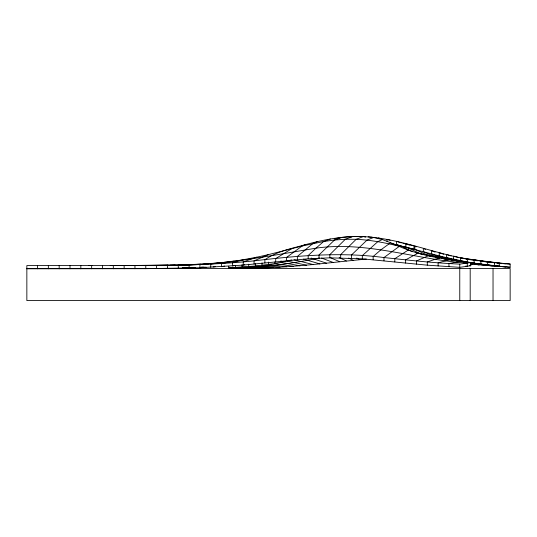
<?xml version="1.0" encoding="UTF-8"?>
<svg xmlns="http://www.w3.org/2000/svg" width="537" height="537" viewBox="0 0 537 537"><rect width="100%" height="100%" fill="white"/><g stroke="black" fill="none" stroke-linecap="round" stroke-linejoin="round"><path stroke-width="0.81" d="M26.85 268.789L145.789 268.681L199.925 267.748L243.234 265.083L308.191 258.767L329.846 257.834L362.327 258.834L427.291 265.171L459.766 267.339L470.795 265.748L470.795 262.539C446.549 259.626 421.773 256.357 399.226 246.423L383.982 257.552C340.733 251.799 297.142 255.719 254.061 260.861C206.289 265.849 158.187 265.439 110.226 265.56M408.214 250.081L394.809 258.693L383.982 257.552L383.982 260.76M418.028 253.162L405.636 259.854L394.809 258.693L394.809 261.902M399.226 246.423L390.647 242.711L380.894 249.826L373.155 256.505L373.155 259.713M281.683 251.242L302.022 246.06L323.677 241.496L334.504 240.019L345.331 239.26L356.159 239.301L363.421 236.535C343.599 235.837 323.939 239.596 304.902 244.785C291.141 248.691 276.823 251.309 264.889 259.754L264.889 262.962M390.647 242.711L382.277 239.536L377.813 241.657L362.327 255.619L362.327 258.834M304.902 244.785L302.022 246.06L286.536 257.458L286.536 260.667M428.304 255.773L416.464 260.955L405.636 259.854L405.636 263.063M292.37 248.289L275.709 258.592L275.709 261.801M317.649 241.536L312.849 243.563L297.364 256.418L297.364 259.626M280.233 251.625L268.359 254.632L254.061 260.861L254.061 264.07M382.277 239.536L373.604 237.468L366.986 240.12L351.5 254.981L351.5 258.19M330.396 238.978L323.677 241.496L315.937 248.181L308.191 255.558L308.191 258.767M352.816 236.502L345.331 239.26L329.846 254.625L329.846 257.834M244.778 264.54L243.234 265.083L243.234 261.875L256.8 257.196L268.359 254.632M342.203 237.341L334.504 240.019L319.018 254.941L319.018 258.149M438.937 257.961L427.291 261.962L416.464 260.955L416.464 264.164M233.951 265.553L232.407 265.969L232.407 262.761L245.362 259.331L256.8 257.196M449.67 259.821L438.118 262.828L427.291 261.962L427.291 265.171M228.782 266.204L228.782 267.809L255.357 266.043L273.675 263.768L291.94 259.868M334.329 238.764L336.726 238.24M224.674 266.09L221.58 266.708L221.58 263.499L245.362 259.331M319.34 258.042C291.443 263.801 263.07 267.198 234.588 267.97M460.397 261.351L448.939 263.553L438.118 262.828L438.118 266.037M337.444 238.106C385.68 229.984 430.553 254.76 477.494 260.787M448.939 266.761L448.939 263.553L459.766 264.13L470.795 262.539M213.075 266.97L215.397 266.634M234.072 261.042L210.752 264.09L210.752 267.298M228.782 267.809C274.823 269.936 320.596 263.486 366.301 259.076M206.121 267.137L199.925 267.748L199.925 264.54L222.956 262.365M195.293 267.674L189.098 268.091L189.098 264.882L211.927 263.365M203.348 267.144L201.013 267.298L204.335 267.171M201.013 264.09L178.271 265.124L178.271 268.332M182.144 268.164L193.011 267.695M193.508 267.701L182.681 268.084M190.078 264.613L169.967 265.171M182.238 268.077L190.078 267.822M175.183 265.077L145.789 265.473L145.789 268.681M121.053 265.547L168.148 265.204L113.307 265.56L113.307 268.769M131.88 265.52L142.708 265.473M88.571 265.573L114.019 265.56M92.364 265.573L26.85 265.58L26.85 300.586L510.15 300.586L510.15 268.5L26.85 268.5M253.531 268.171L235.414 267.493L235.414 265.889M260.163 267.983L242.059 267.104L242.059 264.701M503.122 263.64L510.15 264.043L510.15 267.251L470.781 264.164M266.802 267.755L248.705 266.627L248.705 264.217M497.316 263.264L498.974 263.385L497.329 263.164M273.434 267.473L255.357 266.043L255.357 263.64M492.342 266.117L467.365 262.043L467.365 258.827L487.636 261.868L510.15 264.043M489.053 262.378L474.117 259.975L474.117 263.184L487.636 265.077L510.15 267.251M465.653 266.104L467.284 266.258L467.284 263.049C416.625 259.942 367.1 240.757 315.937 248.181C266.768 256.391 217.572 266.124 167.443 265.291L167.443 268.5M280.066 267.144L261.996 265.352L261.996 262.942M501.498 263.352L487.636 261.868L487.636 265.077L505.606 267.003M503.142 263.533L505.606 263.795M469.197 265.567L470.795 265.748M368.194 236.844L373.604 237.468M286.698 266.748L268.513 264.519L268.513 262.11M490.764 262.298L480.877 260.989L480.877 264.197L498.974 266.594M492.402 262.512L494.866 262.841M293.33 266.298L274.937 263.539L274.937 261.935M466.754 258.955L499.276 263.036L499.276 266.245L470.439 262.741M415.9 252.84L466.015 262.043M460.122 257.827L464.545 258.579M299.968 265.781L281.026 262.365L281.026 260.76M467.365 262.043L442.616 256.767L391.084 243.362M485.703 265.58L470.372 262.62M394.735 244.845L413.98 249.094L413.98 245.879L402.844 243.248M287.114 261.036L306.6 265.211M469.835 259.66L460.605 257.552L460.605 260.76L466.754 262.17M470.607 263.049L479.071 264.983M342.7 237.287L344.331 237.656M398.186 245.98C384.391 242.61 370.369 239.958 356.159 239.301L340.673 254.639L340.673 257.847M349.574 236.669L351.178 237.052M293.927 259.727L313.232 264.58M363.327 236.535L365.63 237.112M371.188 237.233L372.772 237.636M458.679 257.445L453.631 256.102L453.631 259.311L464.74 262.278M470.902 263.922L472.439 264.338M378.337 237.938L381.344 238.757M303.566 259.149L319.864 263.902M390.157 240.267L387.103 239.348L387.103 241.757M451.154 255.907L446.489 254.478L446.489 257.686L458.108 261.264M311.098 258.049L326.503 263.19M401.367 242.919L396.554 241.335L396.554 244.543L401.367 246.127L412.235 251.739M443.797 254.303L439.219 252.712L439.219 255.921L453.013 260.747M321.589 258.049L333.135 262.452M435.098 252.095L431.433 250.685L431.433 253.894L446.381 259.727M425.532 249.403L423.337 248.483L423.337 251.692L439.38 258.552M329.758 257.445L339.767 261.707M416.383 246.805L414.873 246.127L414.873 249.336L430.573 256.498M339.156 257.572L346.399 260.975M409.449 245.107L405.858 243.67L405.858 246.879L422.491 254.699M348.688 258.055L353.037 260.277M356.769 258.042L359.669 259.639M494.396 262.613L494.396 265.822M493.033 268.5L493.033 300.586M470.19 268.5L470.19 300.586M459.766 264.13L459.766 267.339M459.766 268.5L459.766 300.586M156.616 265.399L156.616 268.607M134.962 265.52L134.962 268.728M124.134 265.547L124.134 268.755M102.48 265.567L102.48 268.775M91.659 265.573L91.659 268.782M80.832 265.58L80.832 268.789M70.005 265.58L70.005 268.789M59.177 265.58L59.177 268.789M48.35 265.58L48.35 268.789M37.523 265.58L37.523 268.789"/></g></svg>
